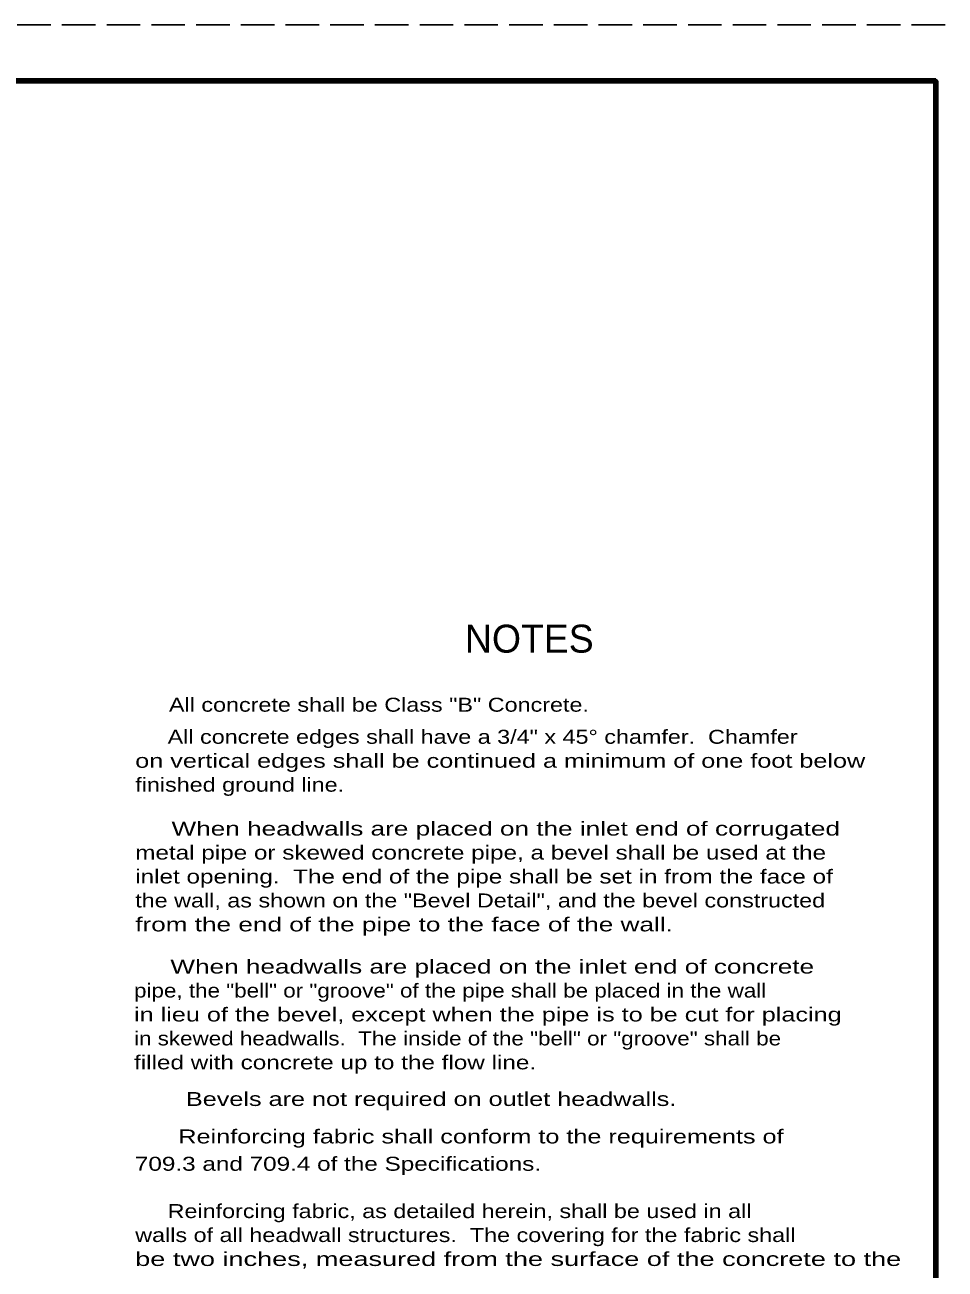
# Model space of a CAD drawing. Extents: x 37.9 to 73.2, y 2.7 to 24.7.
# Drawn here: x 64.86 to 73.09, y 13.56 to 24.69 of the extents above; entities that cross this region are included whole.
import ezdxf

# ---------------------------------------------------------------- set-up
doc = ezdxf.new("R2010")
doc.units = 0
doc.header["$LTSCALE"] = 0.05
doc.header["$PDMODE"] = 32
doc.header["$PDSIZE"] = 0.025
doc.linetypes.add('LONG_DASHED', pattern=[7.5, 6, -1.5])
doc.layers.add('1', color=7, linetype='Continuous', lineweight=25)
doc.layers.add('3', color=7, linetype='Continuous', lineweight=53)

msp = doc.modelspace()

# ---------------------------------------------------------------- linework, layer by layer
at = {"layer": '1', "linetype": 'LONG_DASHED'}
msp.add_line((73.09292, 24.69125), (37.89292, 24.69125), dxfattribs=at)
at = {"layer": '1', "lineweight": 158}
msp.add_line((73.00958, 24.19125), (40.50958, 24.19125), dxfattribs=at)
msp.add_lwpolyline([(73.00958, 24.19125), (73.00958, 3.19125), (40.50958, 3.19125)], dxfattribs=at)
at = {"layer": '1'}
msp.add_point((73.00958, 24.19125), dxfattribs=at)

# ---------------------------------------------------------------- texts
at = {"layer": '3'}
msp.add_text('NOTES', height=0.25, dxfattribs=at).set_placement((68.79758, 19.07633))
for s, width, p in [('     All concrete shall be Class "B" Concrete.', 1.25, (65.85975, 18.54808)), ('     All concrete edges shall have a 3/4" x 45° chamfer.  Chamfer', 1.25, (65.848, 18.26117)), ('on vertical edges shall be continued a minimum of one foot below', 1.35, (65.848, 18.04692)), ('finished ground line.', 1.25, (65.848, 17.83267)), ('     When headwalls are placed on the inlet end of corrugated', 1.4, (65.848, 17.44008)), ('metal pipe or skewed concrete pipe, a bevel shall be used at the', 1.3, (65.848, 17.22583)), ('inlet opening.  The end of the pipe shall be set in from the face of', 1.3, (65.848, 17.01158)), ('the wall, as shown on the "Bevel Detail", and the bevel constructed', 1.25, (65.848, 16.79733)), ('from the end of the pipe to the face of the wall.', 1.4, (65.848, 16.58317)), ('     When headwalls are placed on the inlet end of concrete', 1.4, (65.8375, 16.206)), ('pipe, the "bell" or "groove" of the pipe shall be placed in the wall', 1.2, (65.8375, 15.99175)), ('in lieu of the bevel, except when the pipe is to be cut for placing', 1.35, (65.8375, 15.7775)), ('in skewed headwalls.  The inside of the "bell" or "groove" shall be', 1.2, (65.8375, 15.56325)), ('filled with concrete up to the flow line.', 1.3, (65.8375, 15.34908)), ('     Bevels are not required on outlet headwalls.', 1.35, (65.98842, 15.0215)), ('     Reinforcing fabric shall conform to the requirements of', 1.35, (65.9205, 14.6865)), ('709.3 and 709.4 of the Specifications.', 1.3, (65.84508, 14.442)), ('     Reinforcing fabric, as detailed herein, shall be used in all', 1.25, (65.848, 14.01883)), ('walls of all headwall structures.  The covering for the fabric shall', 1.25, (65.848, 13.80467)), ('be two inches, measured from the surface of the concrete to the', 1.45, (65.848, 13.59042))]:
    msp.add_text(s, height=0.1249, dxfattribs=dict(at, width=width)).set_placement(p)

doc.saveas('drawing.dxf')
